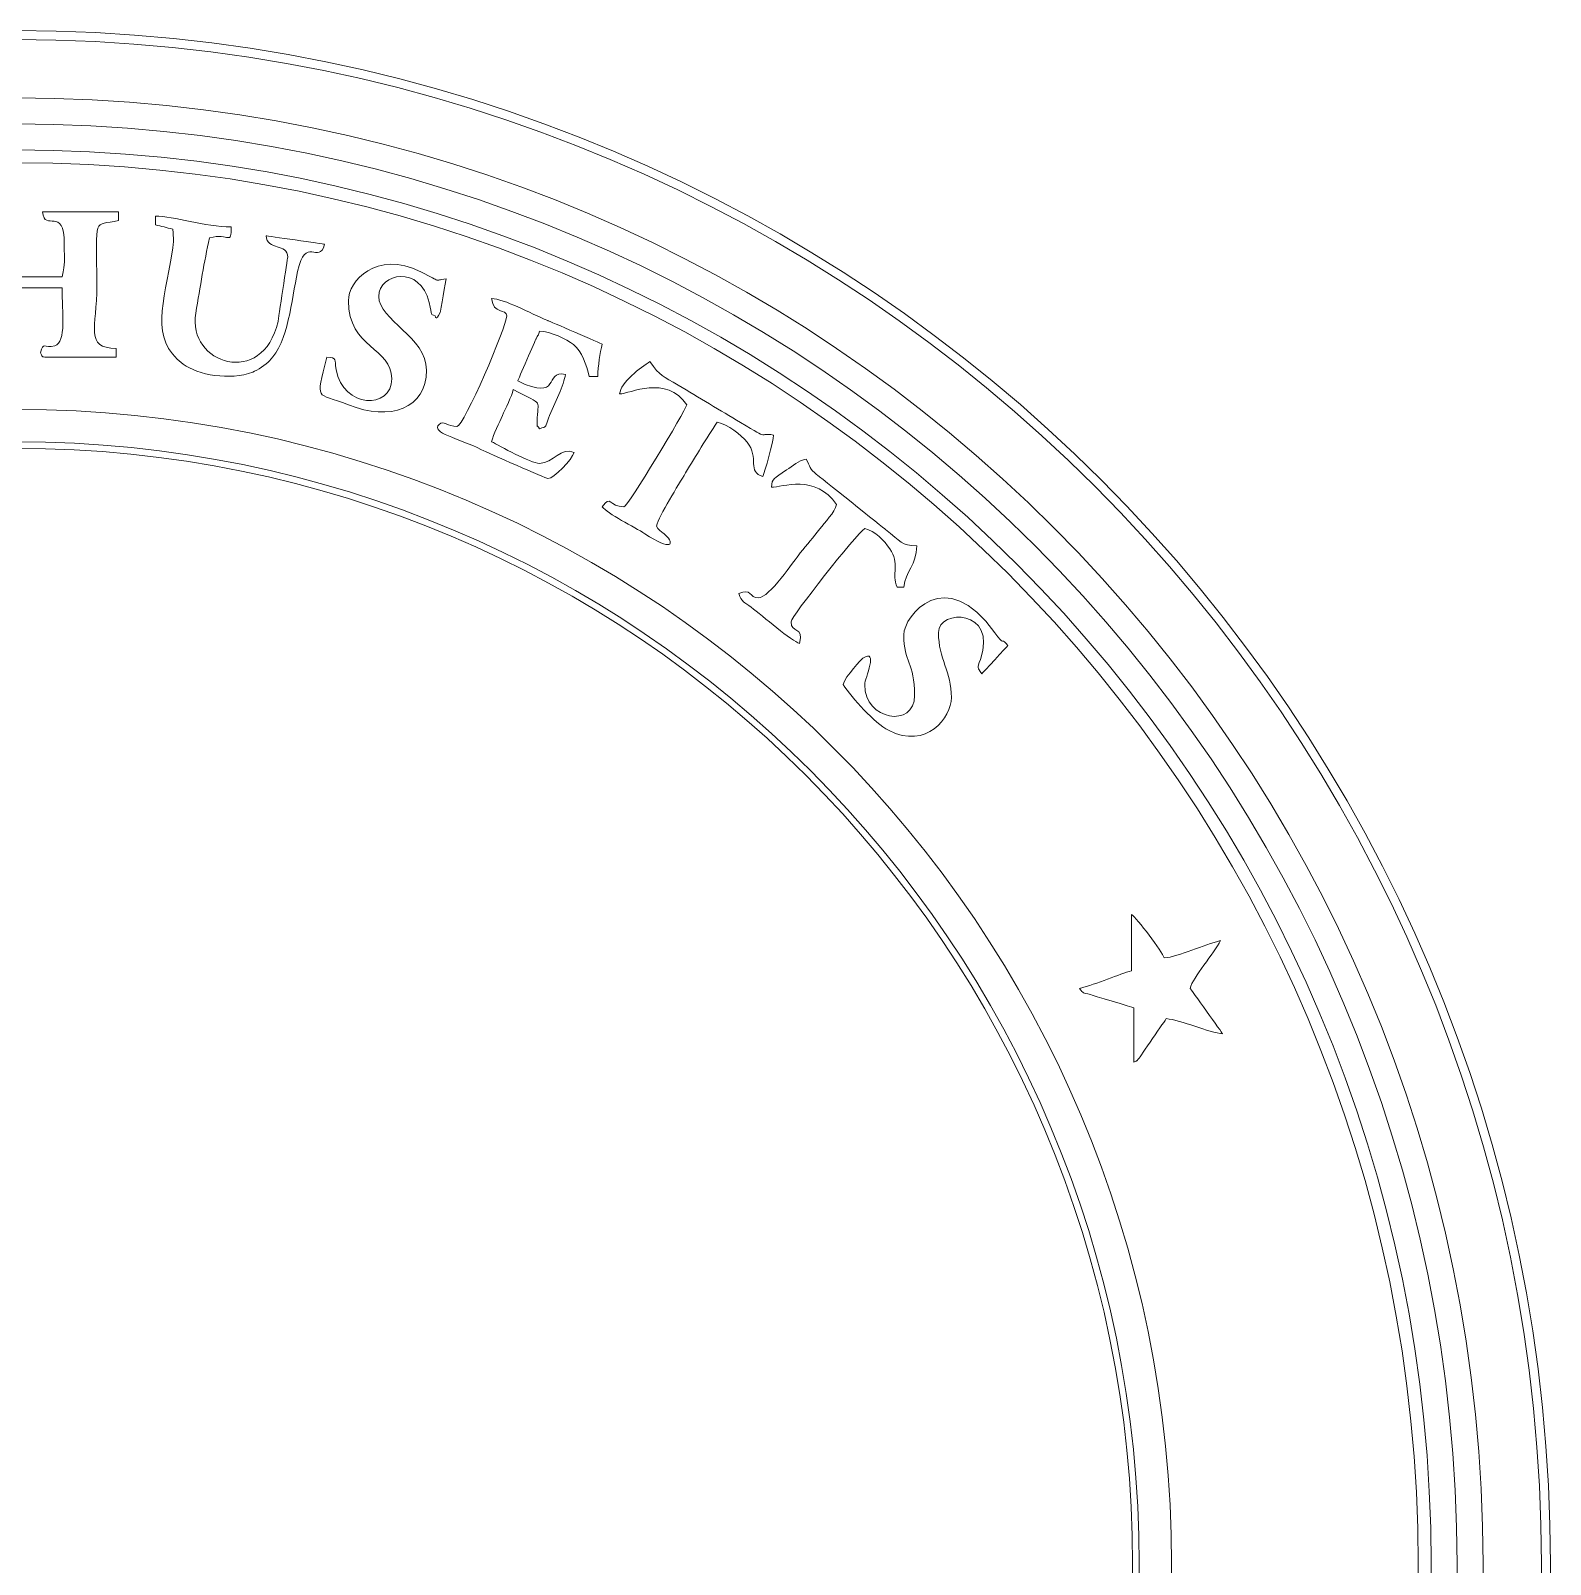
# Model space of a CAD drawing. Header units: inches. Extents: x 6 to 146, y 0 to 34.
# Drawn here: x 72.89 to 88.88, y 17.55 to 33.69 of the extents above; entities that cross this region are included whole.
import ezdxf

# ---------------------------------------------------------------- set-up
doc = ezdxf.new("R2010")
doc.units = ezdxf.units.IN
doc.header["$MEASUREMENT"] = 0
doc.layers.add('cut', color=6, linetype='Continuous', lineweight=0)
doc.layers.add('etch', color=1, linetype='Continuous', lineweight=0)

msp = doc.modelspace()

# ---------------------------------------------------------------- linework, layer by layer
at = {"layer": 'cut'}
for radius in [16.144, 11.747]:
    msp.add_circle((72.741, 17.55), radius, dxfattribs=at)
at = {"layer": 'etch'}
for radius in [16.05, 15.436, 15.162, 14.889, 14.753, 12.157, 11.816]:
    msp.add_circle((72.741, 17.55), radius, dxfattribs=at)
at = {"layer": 'etch', "lineweight": 9}
for points, knots in [([(73.014, 31.787), (73.014, 31.787), (73.033, 31.562), (73.242, 31.865), (73.242, 31.445), (73.242, 31.445), (73.242, 31.254), (73.256, 31.262), (73.219, 31.102)], [0.53846154, 0.53846154, 0.53846154, 0.53846154, 0.53846155, 0.57692308, 0.57692308, 0.57692308, 0.57692309, 0.61538462, 0.61538462, 0.61538462, 0.61538462]), ([(73.813, 31.787), (73.813, 31.787), (73.813, 31.787), (73.014, 31.787), (73.014, 31.787)], [0.5, 0.5, 0.5, 0.5, 0.50000001, 0.53846154, 0.53846154, 0.53846154, 0.53846154]), ([(73.585, 31.011), (73.585, 31.011), (73.583, 31.77), (73.543, 31.633), (73.813, 31.696)], [0.42307692, 0.42307692, 0.42307692, 0.42307692, 0.42307693, 0.46153846, 0.46153846, 0.46153846, 0.46153846]), ([(73.813, 31.696), (73.813, 31.696), (73.813, 31.696), (73.813, 31.787), (73.813, 31.787)], [0.46153846, 0.46153846, 0.46153846, 0.46153846, 0.46153847, 0.5, 0.5, 0.5, 0.5]), ([(75, 31.628), (75, 31.628), (74.726, 31.628), (74.391, 31.742), (74.201, 31.742)], [0.8125, 0.8125, 0.8125, 0.8125, 0.81250001, 0.875, 0.875, 0.875, 0.875]), ([(74.201, 31.742), (74.201, 31.742), (74.201, 31.742), (74.201, 31.65), (74.201, 31.65)], [0.875, 0.875, 0.875, 0.875, 0.875, 1, 1, 1, 1]), ([(74.384, 31.605), (74.384, 31.605), (74.394, 31.487), (74.4, 31.505), (74.378, 31.361)], [0.0625, 0.0625, 0.0625, 0.0625, 0.06250001, 0.125, 0.125, 0.125, 0.125]), ([(74.627, 30.721), (74.627, 30.721), (74.676, 31.002), (74.712, 31.257), (74.772, 31.513)], [0.6875, 0.6875, 0.6875, 0.6875, 0.68750001, 0.75, 0.75, 0.75, 0.75]), ([(74.772, 31.513), (74.772, 31.513), (74.982, 31.569), (74.996, 31.427), (75, 31.628)], [0.75, 0.75, 0.75, 0.75, 0.75000001, 0.8125, 0.8125, 0.8125, 0.8125]), ([(75.982, 31.445), (75.982, 31.445), (75.982, 31.445), (75.366, 31.536), (75.366, 31.536)], [0.4375, 0.4375, 0.4375, 0.4375, 0.43750001, 0.5, 0.5, 0.5, 0.5]), ([(75.366, 31.536), (75.366, 31.536), (75.379, 31.376), (75.594, 31.461), (75.594, 31.308)], [0.5, 0.5, 0.5, 0.5, 0.50000001, 0.5625, 0.5625, 0.5625, 0.5625]), ([(75.698, 31.158), (75.698, 31.158), (75.78, 31.548), (75.923, 31.222), (75.982, 31.445)], [0.375, 0.375, 0.375, 0.375, 0.37500001, 0.4375, 0.4375, 0.4375, 0.4375]), ([(74.378, 31.361), (74.378, 31.361), (74.294, 30.817), (74.13, 30.459), (74.494, 30.185)], [0.125, 0.125, 0.125, 0.125, 0.12500001, 0.1875, 0.1875, 0.1875, 0.1875]), ([(76.995, 31.156), (76.995, 31.156), (76.526, 31.388), (76.233, 31.056), (76.233, 30.851)], [0.8461538, 0.8461538, 0.8461538, 0.8461538, 0.8461539, 1, 1, 1, 1]), ([(75.404, 30.219), (75.404, 30.219), (75.601, 30.418), (75.633, 30.852), (75.698, 31.158)], [0.3125, 0.3125, 0.3125, 0.3125, 0.31250001, 0.375, 0.375, 0.375, 0.375]), ([(75.594, 31.308), (75.594, 31.308), (75.594, 31.308), (75.493, 30.633), (75.493, 30.633)], [0.5625, 0.5625, 0.5625, 0.5625, 0.56250001, 0.625, 0.625, 0.625, 0.625]), ([(76.553, 30.897), (76.553, 30.897), (76.553, 31.144), (76.993, 31.229), (77.083, 30.833)], [0.46153846, 0.46153846, 0.46153846, 0.46153846, 0.46153847, 0.53846154, 0.53846154, 0.53846154, 0.53846154]), ([(73.219, 31.102), (73.219, 31.102), (73.219, 31.102), (72.557, 31.102), (72.557, 31.102)], [0.61538462, 0.61538462, 0.61538462, 0.61538462, 0.61538463, 0.65384615, 0.65384615, 0.65384615, 0.65384615]), ([(73.79, 30.349), (73.79, 30.349), (73.454, 30.356), (73.586, 30.56), (73.585, 31.011)], [0.38461538, 0.38461538, 0.38461538, 0.38461538, 0.38461539, 0.42307692, 0.42307692, 0.42307692, 0.42307692]), ([(77.261, 31.08), (77.261, 31.08), (77.116, 31.068), (77.236, 31.037), (76.995, 31.156)], [0.76923077, 0.76923077, 0.76923077, 0.76923077, 0.76923078, 0.84615385, 0.84615385, 0.84615385, 0.84615385]), ([(77.199, 30.727), (77.199, 30.727), (77.199, 30.727), (77.261, 31.08), (77.261, 31.08)], [0.69230769, 0.69230769, 0.69230769, 0.69230769, 0.6923077, 0.76923077, 0.76923077, 0.76923077, 0.76923077]), ([(72.557, 30.988), (72.557, 30.988), (72.557, 30.988), (73.219, 30.988), (73.219, 30.988)], [0.15384615, 0.15384615, 0.15384615, 0.15384615, 0.15384616, 0.19230769, 0.19230769, 0.19230769, 0.19230769]), ([(73.219, 30.988), (73.219, 30.988), (73.219, 30.726), (73.267, 30.416), (73.144, 30.378)], [0.19230769, 0.19230769, 0.19230769, 0.19230769, 0.1923077, 0.23076923, 0.23076923, 0.23076923, 0.23076923]), ([(77.055, 30.121), (77.055, 30.121), (77.055, 30.468), (76.553, 30.648), (76.553, 30.897)], [0.38461538, 0.38461538, 0.38461538, 0.38461538, 0.38461539, 0.46153846, 0.46153846, 0.46153846, 0.46153846]), ([(78.331, 30.643), (78.331, 30.643), (78.144, 30.72), (77.874, 30.871), (77.741, 30.874)], [0.875, 0.875, 0.875, 0.875, 0.87500001, 0.91666667, 0.91666667, 0.91666667, 0.91666667]), ([(77.741, 30.874), (77.741, 30.874), (77.755, 30.703), (77.9, 30.771), (77.9, 30.691)], [0.91666667, 0.91666667, 0.91666667, 0.91666667, 0.91666668, 1, 1, 1, 1]), ([(75.493, 30.633), (75.493, 30.633), (75.333, 29.927), (74.534, 30.187), (74.627, 30.721)], [0.625, 0.625, 0.625, 0.625, 0.62500001, 0.6875, 0.6875, 0.6875, 0.6875]), ([(77.083, 30.833), (77.083, 30.833), (77.117, 30.682), (77.092, 30.715), (77.147, 30.691)], [0.53846154, 0.53846154, 0.53846154, 0.53846154, 0.53846155, 0.61538462, 0.61538462, 0.61538462, 0.61538462]), ([(77.147, 30.691), (77.147, 30.691), (77.148, 30.691), (77.152, 30.623), (77.199, 30.727)], [0.61538462, 0.61538462, 0.61538462, 0.61538462, 0.61538463, 0.69230769, 0.69230769, 0.69230769, 0.69230769]), ([(77.9, 30.691), (77.9, 30.587), (77.448, 29.527), (77.375, 29.527), (77.375, 29.527), (77.28, 29.527), (77.233, 29.596), (77.187, 29.549)], [0, 0, 0, 0, 0.04166667, 0.04166667, 0.04166667, 0.04166668, 0.08333333, 0.08333333, 0.08333333, 0.08333333]), ([(78.209, 30.451), (78.209, 30.451), (78.245, 30.532), (78.219, 30.442), (78.243, 30.532)], [0.625, 0.625, 0.625, 0.625, 0.62500001, 0.66666667, 0.66666667, 0.66666667, 0.66666667]), ([(78.243, 30.532), (78.243, 30.532), (78.359, 30.529), (78.534, 30.445), (78.603, 30.389)], [0.66666667, 0.66666667, 0.66666667, 0.66666667, 0.66666668, 0.70833333, 0.70833333, 0.70833333, 0.70833333]), ([(78.905, 30.395), (78.905, 30.395), (78.905, 30.395), (78.331, 30.643), (78.331, 30.643)], [0.83333333, 0.83333333, 0.83333333, 0.83333333, 0.83333334, 0.875, 0.875, 0.875, 0.875]), ([(73.144, 30.378), (73.144, 30.378), (73.028, 30.343), (73.025, 30.431), (72.991, 30.303)], [0.23076923, 0.23076923, 0.23076923, 0.23076923, 0.23076924, 0.26923077, 0.26923077, 0.26923077, 0.26923077]), ([(78.015, 30.007), (78.015, 30.007), (78.015, 30.007), (78.209, 30.451), (78.209, 30.451)], [0.58333333, 0.58333333, 0.58333333, 0.58333333, 0.58333334, 0.625, 0.625, 0.625, 0.625]), ([(78.603, 30.389), (78.603, 30.389), (78.693, 30.316), (78.738, 30.18), (78.768, 30.052)], [0.70833333, 0.70833333, 0.70833333, 0.70833333, 0.70833334, 0.75, 0.75, 0.75, 0.75]), ([(78.859, 30.052), (78.859, 30.052), (78.859, 30.165), (78.883, 30.302), (78.905, 30.395)], [0.79166667, 0.79166667, 0.79166667, 0.79166667, 0.79166668, 0.83333333, 0.83333333, 0.83333333, 0.83333333]), ([(72.991, 30.303), (72.991, 30.303), (73.018, 30.265), (72.994, 30.258), (73.059, 30.258)], [0.26923077, 0.26923077, 0.26923077, 0.26923077, 0.26923078, 0.30769231, 0.30769231, 0.30769231, 0.30769231]), ([(73.059, 30.258), (73.059, 30.258), (73.059, 30.258), (73.79, 30.258), (73.79, 30.258)], [0.30769231, 0.30769231, 0.30769231, 0.30769231, 0.30769232, 0.34615385, 0.34615385, 0.34615385, 0.34615385]), ([(73.79, 30.258), (73.79, 30.258), (73.79, 30.258), (73.79, 30.349), (73.79, 30.349)], [0.34615385, 0.34615385, 0.34615385, 0.34615385, 0.34615386, 0.38461538, 0.38461538, 0.38461538, 0.38461538]), ([(75.227, 30.1), (75.227, 30.1), (75.274, 30.118), (75.366, 30.181), (75.404, 30.219)], [0.25, 0.25, 0.25, 0.25, 0.25000001, 0.3125, 0.3125, 0.3125, 0.3125]), ([(76.005, 30.258), (76.005, 30.258), (75.893, 29.775), (75.882, 29.896), (76.233, 29.755)], [0.23076923, 0.23076923, 0.23076923, 0.23076923, 0.23076924, 0.30769231, 0.30769231, 0.30769231, 0.30769231]), ([(76.104, 30.128), (76.104, 30.128), (76.085, 30.236), (76.122, 30.248), (76.005, 30.258)], [0.15384615, 0.15384615, 0.15384615, 0.15384615, 0.15384616, 0.23076923, 0.23076923, 0.23076923, 0.23076923]), ([(79.407, 30.212), (79.407, 30.212), (79.312, 30.148), (79.098, 29.993), (79.088, 29.87)], [0.8823529, 0.8823529, 0.8823529, 0.8823529, 0.882353, 1, 1, 1, 1]), ([(79.706, 29.962), (79.706, 29.962), (79.543, 30.06), (79.516, 30.05), (79.407, 30.212)], [0.82352941, 0.82352941, 0.82352941, 0.82352941, 0.82352942, 0.88235294, 0.88235294, 0.88235294, 0.88235294]), ([(74.494, 30.185), (74.494, 30.185), (74.647, 30.069), (74.986, 30.008), (75.227, 30.1)], [0.1875, 0.1875, 0.1875, 0.1875, 0.18750001, 0.25, 0.25, 0.25, 0.25]), ([(76.69, 30.029), (76.69, 30.029), (76.69, 29.703), (76.176, 29.714), (76.104, 30.128)], [0.07692308, 0.07692308, 0.07692308, 0.07692308, 0.07692309, 0.15384615, 0.15384615, 0.15384615, 0.15384615]), ([(76.233, 29.755), (76.233, 29.755), (76.672, 29.58), (77.055, 29.714), (77.055, 30.121)], [0.30769231, 0.30769231, 0.30769231, 0.30769231, 0.30769232, 0.38461538, 0.38461538, 0.38461538, 0.38461538]), ([(78.517, 30.075), (78.517, 30.075), (78.281, 30.125), (78.484, 29.781), (78.015, 30.007)], [0.54166667, 0.54166667, 0.54166667, 0.54166667, 0.54166668, 0.58333333, 0.58333333, 0.58333333, 0.58333333]), ([(78.339, 29.614), (78.339, 29.614), (78.4, 29.772), (78.508, 29.968), (78.517, 30.075)], [0.5, 0.5, 0.5, 0.5, 0.50000001, 0.54166667, 0.54166667, 0.54166667, 0.54166667]), ([(78.768, 30.052), (78.768, 30.052), (78.768, 30.052), (78.859, 30.052), (78.859, 30.052)], [0.75, 0.75, 0.75, 0.75, 0.75000001, 0.79166667, 0.79166667, 0.79166667, 0.79166667]), ([(77.854, 29.642), (77.854, 29.642), (77.886, 29.715), (77.953, 29.845), (77.969, 29.915)], [0.33333333, 0.33333333, 0.33333333, 0.33333333, 0.33333334, 0.375, 0.375, 0.375, 0.375]), ([(77.969, 29.915), (77.969, 29.915), (78.31, 29.735), (78.22, 29.828), (78.22, 29.573)], [0.375, 0.375, 0.375, 0.375, 0.37500001, 0.41666667, 0.41666667, 0.41666667, 0.41666667]), ([(80.034, 29.765), (80.034, 29.765), (79.916, 29.836), (79.818, 29.895), (79.706, 29.962)], [0.76470588, 0.76470588, 0.76470588, 0.76470588, 0.76470589, 0.82352941, 0.82352941, 0.82352941, 0.82352941]), ([(79.796, 29.755), (79.796, 29.755), (79.779, 29.692), (79.175, 28.682), (79.133, 28.682)], [0.05882353, 0.05882353, 0.05882353, 0.05882353, 0.05882354, 0.11764706, 0.11764706, 0.11764706, 0.11764706]), ([(80.362, 29.568), (80.362, 29.568), (80.247, 29.638), (80.152, 29.694), (80.034, 29.765)], [0.70588235, 0.70588235, 0.70588235, 0.70588235, 0.70588236, 0.76470588, 0.76470588, 0.76470588, 0.76470588]), ([(77.187, 29.549), (77.187, 29.549), (77.097, 29.46), (77.391, 29.406), (77.634, 29.283)], [0.08333333, 0.08333333, 0.08333333, 0.08333333, 0.08333334, 0.125, 0.125, 0.125, 0.125]), ([(77.741, 29.367), (77.741, 29.367), (77.758, 29.441), (77.823, 29.571), (77.854, 29.642)], [0.29166667, 0.29166667, 0.29166667, 0.29166667, 0.29166668, 0.33333333, 0.33333333, 0.33333333, 0.33333333]), ([(78.22, 29.573), (78.22, 29.573), (78.22, 29.485), (78.213, 29.564), (78.243, 29.504)], [0.41666667, 0.41666667, 0.41666667, 0.41666667, 0.41666668, 0.45833333, 0.45833333, 0.45833333, 0.45833333]), ([(78.243, 29.504), (78.243, 29.504), (78.327, 29.527), (78.305, 29.524), (78.339, 29.614)], [0.45833333, 0.45833333, 0.45833333, 0.45833333, 0.45833334, 0.5, 0.5, 0.5, 0.5]), ([(79.783, 29.038), (79.783, 29.038), (79.897, 29.228), (79.997, 29.397), (80.115, 29.573)], [0.41176471, 0.41176471, 0.41176471, 0.41176471, 0.41176472, 0.47058824, 0.47058824, 0.47058824, 0.47058824]), ([(80.115, 29.573), (80.115, 29.573), (80.231, 29.546), (80.362, 29.445), (80.429, 29.362)], [0.47058824, 0.47058824, 0.47058824, 0.47058824, 0.47058825, 0.52941176, 0.52941176, 0.52941176, 0.52941176]), ([(80.709, 29.436), (80.709, 29.436), (80.531, 29.473), (80.696, 29.367), (80.362, 29.568)], [0.64705882, 0.64705882, 0.64705882, 0.64705882, 0.64705883, 0.70588235, 0.70588235, 0.70588235, 0.70588235]), ([(80.595, 29.002), (80.595, 29.002), (80.617, 29.047), (80.704, 29.372), (80.709, 29.436)], [0.58823529, 0.58823529, 0.58823529, 0.58823529, 0.5882353, 0.64705882, 0.64705882, 0.64705882, 0.64705882]), ([(77.634, 29.283), (77.634, 29.283), (77.701, 29.25), (78.314, 28.979), (78.334, 28.979)], [0.125, 0.125, 0.125, 0.125, 0.12500001, 0.16666667, 0.16666667, 0.16666667, 0.16666667]), ([(78.243, 29.139), (78.243, 29.139), (78.155, 29.139), (77.823, 29.323), (77.741, 29.367)], [0.25, 0.25, 0.25, 0.25, 0.25000001, 0.29166667, 0.29166667, 0.29166667, 0.29166667]), ([(78.608, 29.253), (78.608, 29.253), (78.47, 29.319), (78.392, 29.139), (78.243, 29.139)], [0.20833333, 0.20833333, 0.20833333, 0.20833333, 0.20833334, 0.25, 0.25, 0.25, 0.25]), ([(78.334, 28.979), (78.334, 28.979), (78.395, 28.979), (78.589, 29.183), (78.608, 29.253)], [0.16666667, 0.16666667, 0.16666667, 0.16666667, 0.16666668, 0.20833333, 0.20833333, 0.20833333, 0.20833333]), ([(80.429, 29.362), (80.429, 29.362), (80.562, 29.199), (80.427, 29.047), (80.595, 29.002)], [0.52941176, 0.52941176, 0.52941176, 0.52941176, 0.52941177, 0.58823529, 0.58823529, 0.58823529, 0.58823529]), ([(80.846, 29.07), (80.846, 29.07), (80.707, 28.972), (80.694, 28.986), (80.686, 28.888)], [0.8947368, 0.8947368, 0.8947368, 0.8947368, 0.8947369, 1, 1, 1, 1]), ([(81.052, 29.185), (81.052, 29.185), (80.969, 29.165), (80.908, 29.114), (80.846, 29.07)], [0.84210526, 0.84210526, 0.84210526, 0.84210526, 0.84210527, 0.89473684, 0.89473684, 0.89473684, 0.89473684]), ([(81.162, 29.021), (81.162, 29.021), (81.089, 29.08), (81.093, 29.105), (81.052, 29.185)], [0.78947368, 0.78947368, 0.78947368, 0.78947368, 0.78947369, 0.84210526, 0.84210526, 0.84210526, 0.84210526]), ([(79.476, 28.477), (79.476, 28.477), (79.503, 28.593), (79.71, 28.916), (79.783, 29.038)], [0.35294118, 0.35294118, 0.35294118, 0.35294118, 0.35294119, 0.41176471, 0.41176471, 0.41176471, 0.41176471]), ([(81.887, 28.444), (81.887, 28.444), (81.887, 28.444), (81.162, 29.021), (81.162, 29.021)], [0.73684211, 0.73684211, 0.73684211, 0.73684211, 0.73684212, 0.78947368, 0.78947368, 0.78947368, 0.78947368]), ([(79.133, 28.682), (79.133, 28.682), (78.979, 28.682), (78.998, 28.816), (78.905, 28.682)], [0.11764706, 0.11764706, 0.11764706, 0.11764706, 0.11764707, 0.17647059, 0.17647059, 0.17647059, 0.17647059]), ([(78.905, 28.682), (78.905, 28.682), (78.956, 28.612), (79.25, 28.466), (79.353, 28.399)], [0.17647059, 0.17647059, 0.17647059, 0.17647059, 0.1764706, 0.23529412, 0.23529412, 0.23529412, 0.23529412]), ([(81.371, 28.705), (81.371, 28.705), (81.349, 28.623), (81.25, 28.517), (81.194, 28.449)], [0.05263158, 0.05263158, 0.05263158, 0.05263158, 0.05263159, 0.10526316, 0.10526316, 0.10526316, 0.10526316]), ([(79.571, 28.385), (79.571, 28.385), (79.525, 28.428), (79.523, 28.407), (79.476, 28.477)], [0.29411765, 0.29411765, 0.29411765, 0.29411765, 0.29411766, 0.35294118, 0.35294118, 0.35294118, 0.35294118]), ([(80.892, 27.472), (80.892, 27.472), (80.892, 27.522), (81.577, 28.393), (81.668, 28.454)], [0.42105263, 0.42105263, 0.42105263, 0.42105263, 0.42105264, 0.47368421, 0.47368421, 0.47368421, 0.47368421]), ([(81.194, 28.449), (81.194, 28.449), (81.121, 28.359), (81.064, 28.286), (80.99, 28.196)], [0.10526316, 0.10526316, 0.10526316, 0.10526316, 0.10526317, 0.15789474, 0.15789474, 0.15789474, 0.15789474]), ([(81.668, 28.454), (81.668, 28.454), (81.775, 28.429), (81.874, 28.324), (81.933, 28.24)], [0.47368421, 0.47368421, 0.47368421, 0.47368421, 0.47368422, 0.52631579, 0.52631579, 0.52631579, 0.52631579]), ([(82.216, 28.271), (82.216, 28.271), (82.054, 28.271), (82.048, 28.317), (81.887, 28.444)], [0.68421053, 0.68421053, 0.68421053, 0.68421053, 0.68421054, 0.73684211, 0.73684211, 0.73684211, 0.73684211]), ([(79.353, 28.399), (79.353, 28.399), (79.637, 28.211), (79.67, 28.289), (79.571, 28.385)], [0.23529412, 0.23529412, 0.23529412, 0.23529412, 0.23529413, 0.29411765, 0.29411765, 0.29411765, 0.29411765]), ([(82.079, 27.837), (82.079, 27.837), (82.093, 28), (82.216, 28.067), (82.216, 28.271)], [0.63157895, 0.63157895, 0.63157895, 0.63157895, 0.63157896, 0.68421053, 0.68421053, 0.68421053, 0.68421053]), ([(80.99, 28.196), (80.99, 28.196), (80.925, 28.115), (80.66, 27.723), (80.549, 27.723)], [0.15789474, 0.15789474, 0.15789474, 0.15789474, 0.15789475, 0.21052632, 0.21052632, 0.21052632, 0.21052632]), ([(81.933, 28.24), (81.933, 28.24), (82.041, 28.087), (81.945, 27.973), (82.011, 27.837)], [0.52631579, 0.52631579, 0.52631579, 0.52631579, 0.5263158, 0.57894737, 0.57894737, 0.57894737, 0.57894737]), ([(83.037, 27.357), (83.037, 27.357), (82.521, 28.089), (82.079, 27.532), (82.079, 27.335)], [0.8461538, 0.8461538, 0.8461538, 0.8461538, 0.8461539, 1, 1, 1, 1]), ([(80.549, 27.723), (80.549, 27.723), (80.455, 27.723), (80.472, 27.831), (80.344, 27.769)], [0.21052632, 0.21052632, 0.21052632, 0.21052632, 0.21052633, 0.26315789, 0.26315789, 0.26315789, 0.26315789]), ([(80.344, 27.769), (80.344, 27.769), (80.368, 27.677), (80.403, 27.68), (80.473, 27.625)], [0.26315789, 0.26315789, 0.26315789, 0.26315789, 0.2631579, 0.31578947, 0.31578947, 0.31578947, 0.31578947]), ([(82.011, 27.837), (82.011, 27.837), (82.011, 27.837), (82.079, 27.837), (82.079, 27.837)], [0.57894737, 0.57894737, 0.57894737, 0.57894737, 0.57894738, 0.63157895, 0.63157895, 0.63157895, 0.63157895]), ([(80.473, 27.625), (80.473, 27.625), (80.589, 27.533), (80.904, 27.265), (80.983, 27.244)], [0.31578947, 0.31578947, 0.31578947, 0.31578947, 0.31578948, 0.36842105, 0.36842105, 0.36842105, 0.36842105]), ([(82.581, 26.673), (82.581, 26.673), (82.581, 26.945), (82.444, 27.08), (82.444, 27.358), (82.444, 27.358), (82.444, 27.607), (83.07, 27.611), (82.885, 27.074)], [0.4615385, 0.4615385, 0.4615385, 0.4615385, 0.4615385, 0.5384615, 0.5384615, 0.5384615, 0.5384615, 0.6153846, 0.6153846, 0.6153846, 0.6153846]), ([(80.983, 27.244), (80.983, 27.244), (81.027, 27.431), (80.892, 27.347), (80.892, 27.472)], [0.36842105, 0.36842105, 0.36842105, 0.36842105, 0.36842106, 0.42105263, 0.42105263, 0.42105263, 0.42105263]), ([(83.175, 27.221), (83.175, 27.221), (83.105, 27.316), (83.144, 27.206), (83.037, 27.357)], [0.76923077, 0.76923077, 0.76923077, 0.76923077, 0.76923078, 0.84615385, 0.84615385, 0.84615385, 0.84615385]), ([(81.668, 26.81), (81.668, 26.81), (81.668, 26.874), (81.82, 27.198), (81.647, 27.088)], [0.15384615, 0.15384615, 0.15384615, 0.15384615, 0.15384616, 0.23076923, 0.23076923, 0.23076923, 0.23076923]), ([(82.901, 26.924), (82.901, 26.924), (82.901, 26.924), (83.175, 27.221), (83.175, 27.221)], [0.69230769, 0.69230769, 0.69230769, 0.69230769, 0.6923077, 0.76923077, 0.76923077, 0.76923077, 0.76923077]), ([(81.647, 27.088), (81.647, 27.088), (81.637, 27.082), (81.464, 26.9), (81.44, 26.81)], [0.23076923, 0.23076923, 0.23076923, 0.23076923, 0.23076924, 0.30769231, 0.30769231, 0.30769231, 0.30769231]), ([(82.885, 27.074), (82.885, 27.074), (82.85, 26.973), (82.852, 26.998), (82.901, 26.924)], [0.61538462, 0.61538462, 0.61538462, 0.61538462, 0.61538463, 0.69230769, 0.69230769, 0.69230769, 0.69230769]), ([(81.44, 26.81), (81.44, 26.81), (81.536, 26.666), (81.772, 26.405), (81.918, 26.329)], [0.30769231, 0.30769231, 0.30769231, 0.30769231, 0.30769232, 0.38461538, 0.38461538, 0.38461538, 0.38461538]), ([(82.193, 26.696), (82.193, 26.696), (82.193, 26.35), (81.668, 26.431), (81.668, 26.81)], [0.07692308, 0.07692308, 0.07692308, 0.07692308, 0.07692309, 0.15384615, 0.15384615, 0.15384615, 0.15384615]), ([(81.918, 26.329), (81.918, 26.329), (82.32, 26.122), (82.581, 26.466), (82.581, 26.673)], [0.38461538, 0.38461538, 0.38461538, 0.38461538, 0.38461539, 0.46153846, 0.46153846, 0.46153846, 0.46153846]), ([(84.819, 23.933), (84.819, 23.933), (84.802, 23.998), (84.53, 24.354), (84.477, 24.39)], [0.76923077, 0.76923077, 0.76923077, 0.76923077, 0.76923078, 0.84615385, 0.84615385, 0.84615385, 0.84615385]), ([(84.477, 24.39), (84.477, 24.39), (84.477, 24.39), (84.477, 23.796), (84.477, 23.796)], [0.8461538, 0.8461538, 0.8461538, 0.8461538, 0.8461539, 1, 1, 1, 1]), ([(85.413, 24.116), (85.413, 24.116), (85.241, 24.076), (84.978, 23.946), (84.819, 23.933)], [0.69230769, 0.69230769, 0.69230769, 0.69230769, 0.6923077, 0.76923077, 0.76923077, 0.76923077, 0.76923077]), ([(85.093, 23.613), (85.093, 23.613), (85.124, 23.729), (85.343, 23.983), (85.413, 24.116)], [0.61538462, 0.61538462, 0.61538462, 0.61538462, 0.61538463, 0.69230769, 0.69230769, 0.69230769, 0.69230769]), ([(83.929, 23.613), (83.929, 23.613), (83.975, 23.55), (83.96, 23.575), (84.044, 23.547)], [0.07692308, 0.07692308, 0.07692308, 0.07692308, 0.07692309, 0.15384615, 0.15384615, 0.15384615, 0.15384615]), ([(85.436, 23.134), (85.436, 23.134), (85.436, 23.134), (85.093, 23.613), (85.093, 23.613)], [0.53846154, 0.53846154, 0.53846154, 0.53846154, 0.53846155, 0.61538462, 0.61538462, 0.61538462, 0.61538462]), ([(84.044, 23.547), (84.044, 23.547), (84.044, 23.547), (84.5, 23.408), (84.5, 23.408)], [0.15384615, 0.15384615, 0.15384615, 0.15384615, 0.15384616, 0.23076923, 0.23076923, 0.23076923, 0.23076923]), ([(84.5, 23.408), (84.5, 23.408), (84.5, 23.408), (84.5, 22.837), (84.5, 22.837)], [0.23076923, 0.23076923, 0.23076923, 0.23076923, 0.23076924, 0.30769231, 0.30769231, 0.30769231, 0.30769231]), ([(84.554, 22.874), (84.554, 22.874), (84.554, 22.874), (84.842, 23.294), (84.842, 23.294)], [0.38461538, 0.38461538, 0.38461538, 0.38461538, 0.38461539, 0.46153846, 0.46153846, 0.46153846, 0.46153846]), ([(84.842, 23.294), (84.842, 23.294), (84.997, 23.281), (85.294, 23.146), (85.436, 23.134)], [0.46153846, 0.46153846, 0.46153846, 0.46153846, 0.46153847, 0.53846154, 0.53846154, 0.53846154, 0.53846154]), ([(84.5, 22.837), (84.5, 22.837), (84.551, 22.856), (84.518, 22.841), (84.554, 22.874)], [0.30769231, 0.30769231, 0.30769231, 0.30769231, 0.30769232, 0.38461538, 0.38461538, 0.38461538, 0.38461538])]:
    msp.add_open_spline(points, degree=3, knots=knots, dxfattribs=at)
for points in [[(74.201, 31.65), (74.264, 31.636), (74.321, 31.619), (74.384, 31.605)], [(76.233, 30.851), (76.233, 30.348), (76.69, 30.361), (76.69, 30.029)], [(79.088, 29.87), (79.192, 29.87), (79.58, 30.077), (79.796, 29.755)], [(80.686, 28.888), (80.795, 28.888), (81.152, 29.032), (81.371, 28.705)], [(82.079, 27.335), (82.079, 27.039), (82.193, 27.048), (82.193, 26.696)], [(84.477, 23.796), (84.352, 23.767), (84.112, 23.656), (83.929, 23.613)]]:
    msp.add_open_spline(points, degree=3, dxfattribs=at)

doc.saveas('drawing.dxf')
